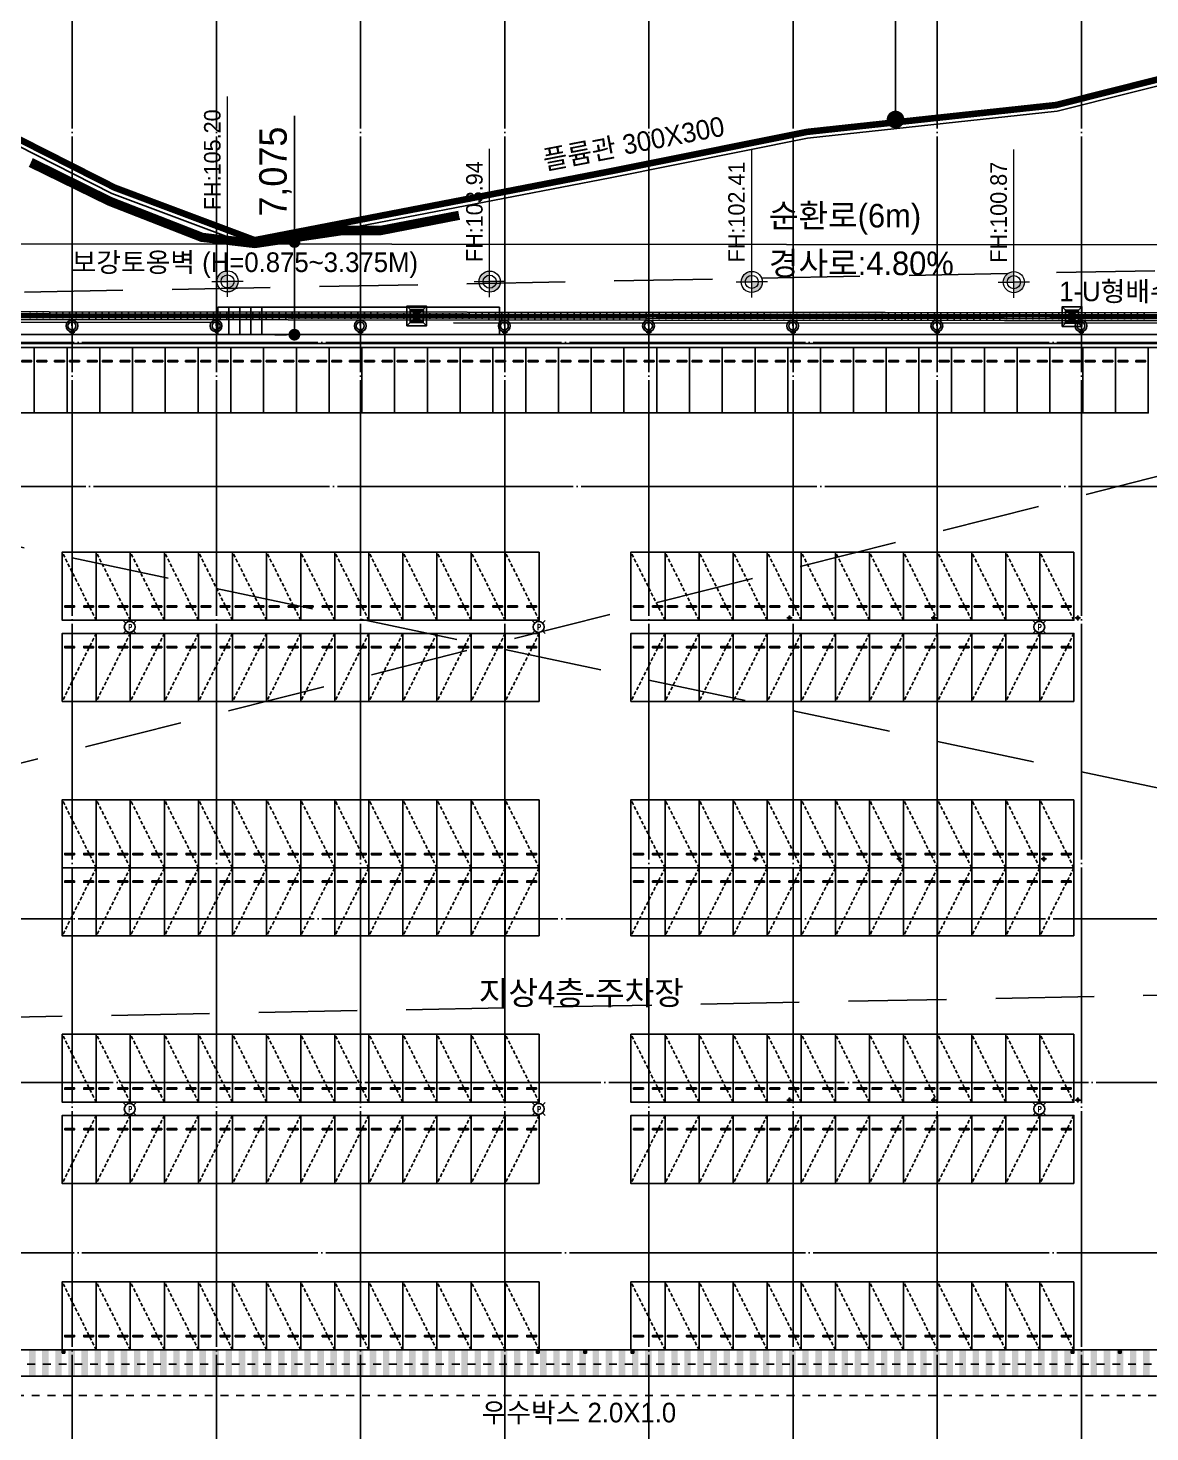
# Model space of a CAD drawing. Header units: millimetres. Extents: x 44352463 to 44913170, y -12080373 to -11704434.
# Drawn here: x 44518569 to 44604171, y -11937779 to -11830609 of the extents above; entities that cross this region are included whole.
import ezdxf
from ezdxf.enums import TextEntityAlignment as Align

# ---------------------------------------------------------------- set-up
doc = ezdxf.new("R2010")
doc.units = ezdxf.units.MM
doc.header["$LTSCALE"] = 600
doc.header["$MEASUREMENT"] = 0
for name, pattern in [('03 단지-0902$0$HIDDEN', [0.375, 0.25, -0.125]), ('CEN', [6.2, 6, -0.1, 0, -0.1]), ('HID', [0.345, 0.225, -0.12]), ('HIDDEN', [2, 1, -1]), ('PHANTOM', [2.5, 1.25, -0.25, 0.25, -0.25, 0.25, -0.25])]:
    doc.linetypes.add(name, pattern=pattern)
doc.layers.get('0').update_dxf_attribs({"linetype": 'CONTINUOUS'})
doc.layers.get('DEFPOINTS').update_dxf_attribs({"color": 117, "linetype": 'CONTINUOUS'})
for name, color, linetype in [('# 토목공사', 8, 'CONTINUOUS'), ('7 우수관', 7, 'CONTINUOUS'), ('A-TEX-SYM', 3, 'CONTINUOUS'), ('A-중심선', 10, 'CEN'), ('dim', 7, 'CONTINUOUS'), ('ELE-4', 8, 'CONTINUOUS'), ('FIN-1', 9, 'CONTINUOUS'), ('Parking(일반형)', 8, 'CONTINUOUS'), ('Parking(확장형)', 8, 'CONTINUOUS'), ('POST', 252, 'CONTINUOUS'), ('POST-Bolt', 254, 'CONTINUOUS'), ('POST-c', 254, 'CONTINUOUS'), ('SYM(일반)', 3, 'CONTINUOUS'), ('TEXT3', 3, 'CONTINUOUS'), ('TXT1', 3, 'CONTINUOUS'), ('t기존건물', 8, 'CONTINUOUS'), ('WALb', 3, 'CONTINUOUS'), ('x-평면도$0$A-CON', 2, 'CONTINUOUS'), ('대지경계선', 2, 'CONTINUOUS'), ('소방도로', 6, 'CONTINUOUS'), ('조경면적', 3, 'CONTINUOUS')]:
    doc.layers.add(name, color=color, linetype=linetype)
doc.layers.add('박스', color=6, linetype='CONTINUOUS', lineweight=15)
doc.styles.add('AUDIT_D_190715091641-0', font='')
doc.styles.get("Standard").update_dxf_attribs({"font": ''})
doc.styles.add('돋움', font='')
doc.styles.add('맑은고딕', font='malgunbd.ttf')
doc.styles.get('AUDIT_D_190715091641-0').set_extended_font_data('Dotum')
doc.styles.get('Standard').set_extended_font_data('Dotum')
doc.styles.get('돋움').set_extended_font_data('Dotum')
doc.linetypes.add('H-DICHF00', pattern='A,1.1,[32,kosdic.shx,S=0.1,R=0,X=0,Y=0],-0.333333,["F",Standard,S=0.2,R=0,X=0,Y=-0.1],-0.216667', length=1.65)
doc.linetypes.add('KU105', pattern='A,0.9,[122,KACELINE.shx,S=0.006,R=0,X=0,Y=0],-0.2,["U",Standard,S=0.2,R=0,X=0.15,Y=-0.1],-0.25,-0.2', length=1.55)
doc.dimstyles.new('scale600', dxfattribs={"dimscale": 600, "dimtxt": 2, "dimasz": 1, "dimexe": 1, "dimexo": 2.5, "dimgap": 0.8, "dimtad": 1, "dimdec": 0, "dimzin": 0, "dimdsep": 46, "dimlunit": 6, "dimtxsty": 'AUDIT_D_190715091641-0', "dimblk": 'DOT', "dimcen": 0, "dimdle": 1, "dimclrd": 256, "dimclre": 256, "dimclrt": 3, "dimadec": 0, "dimazin": 0, "dimtfac": 1, "dimtdec": 0, "dimtix": 1, "dimtmove": 2, "dimatfit": 3, "dimldrblk": 'DOT', "dimfxl": 0, "dimtolj": 1, "dimtzin": 0, "dimarcsym": 0})

# ---------------------------------------------------------------- blocks, each defined once
blk = doc.blocks.new('RRRRR')
at = {"layer": 't기존건물', "linetype": '03 단지-0902$0$HIDDEN', "ltscale": 50}
for p, q in [((11754859, -9234582, 105901), (11993154, -9289877, 99476)), ((11993041, -9234569, 99616), (11754862, -9289915, 105951))]:
    blk.add_line(p, q, dxfattribs=at)
at = {"layer": 't기존건물', "linetype": '03 단지-0902$0$HIDDEN', "ltscale": 50, "extrusion": (5.24033e-05, -1, 0), "elevation": 9235198}
blk.add_lwpolyline([(11992557, 99616), (11754375, 105901)], dxfattribs=at)
at = {"layer": 't기존건물', "linetype": '03 단지-0902$0$HIDDEN', "ltscale": 50, "extrusion": (-0.00015991, 1, 0), "elevation": -9291794}
blk.add_lwpolyline([(-11753376, 105951), (-11991669, 99476)], dxfattribs=at)
blk = doc.blocks.new('b')
at = {"layer": '7 우수관', "color": 8}
for p, q in [((11554193, -9603887), (11554193, -9603487)), ((11554393, -9603687), (11553993, -9603687))]:
    blk.add_line(p, q, dxfattribs=at)
at = {"layer": '7 우수관', "ltscale": 0.1}
blk.add_circle((11554193, -9603687), 100, dxfattribs=at)
blk = doc.blocks.new('x-평면도$0$PARK-EX1')
at = {"layer": 'Parking(확장형)'}
blk.add_lwpolyline([(-5200, 2600), (-5200, 0), (0, 0), (0, 2600), (-5200, 2600)], dxfattribs=at)
at = {"layer": 'Parking(확장형)', "linetype": 'HID', "ltscale": 2}
blk.add_lwpolyline([(0, 2600), (-5200, 0)], dxfattribs=at)
at = {"layer": 'Parking(확장형)'}
for points in [[(-1000, 2400), (-1000, 1650), (-1100, 1650), (-1100, 2400)], [(-1000, 950), (-1000, 200), (-1100, 200), (-1100, 950)]]:
    blk.add_lwpolyline(points, close=True, dxfattribs=at)
blk = doc.blocks.new('zzzzzzzzz')
at = {"layer": 'SYM(일반)'}
for p, q in [((10040020, 4202082), (10039822, 4202280)), ((10040611, 4202082), (10040809, 4202280)), ((10040020, 4201490), (10039822, 4201292)), ((10040611, 4201490), (10040809, 4201292))]:
    blk.add_line(p, q, dxfattribs=at)
blk.add_circle((10040315, 4201786), 418, dxfattribs=at)
at = {"layer": 'SYM(일반)', "style": '맑은고딕', "width": 0.8}
blk.add_text('P', height=500, dxfattribs=at).set_placement((10040170, 4201770), align=Align.MIDDLE_LEFT)
blk = doc.blocks.new('xvxvxvvxvx')
at = {"layer": 'SYM(일반)'}
for p, q in [((10071220, 2739530), (10071022, 2739728)), ((10071811, 2739530), (10072009, 2739728)), ((10109420, 2739530), (10109222, 2739728)), ((10110011, 2739530), (10110209, 2739728)), ((10071220, 2738939), (10071022, 2738741)), ((10071811, 2738939), (10072009, 2738741)), ((10109420, 2738939), (10109222, 2738741)), ((10110011, 2738939), (10110209, 2738741)), ((10040020, 2702730), (10039822, 2702928)), ((10040611, 2702730), (10040810, 2702928)), ((10071220, 2702730), (10071022, 2702928)), ((10071811, 2702730), (10072010, 2702928)), ((10109420, 2702730), (10109222, 2702928)), ((10110011, 2702730), (10110210, 2702928)), ((10040020, 2702139), (10039822, 2701941)), ((10040611, 2702139), (10040810, 2701941)), ((10071220, 2702139), (10071022, 2701941)), ((10071811, 2702139), (10072010, 2701941)), ((10109420, 2702139), (10109222, 2701941)), ((10110011, 2702139), (10110210, 2701941))]:
    blk.add_line(p, q, dxfattribs=at)
for centre in [(10071515, 2739234), (10109715, 2739234), (10040316, 2702434), (10071516, 2702434), (10109716, 2702434)]:
    blk.add_circle(centre, 418, dxfattribs=at)
at = {"layer": 'WALb'}
blk.add_blockref('zzzzzzzzz', (0, -1462552), dxfattribs=at)
at = {"layer": 'SYM(일반)', "style": '맑은고딕', "width": 0.8}
for p in [(10071370, 2739219), (10109570, 2739219), (10040170, 2702419), (10071370, 2702419), (10109570, 2702419)]:
    blk.add_text('P', height=500, dxfattribs=at).set_placement(p, align=Align.MIDDLE_LEFT)
blk = doc.blocks.new('일반형주차(개정후)')
at = {"layer": 'Parking(일반형)', "ltscale": 3}
blk.add_lwpolyline([(-2500, -5000), (0, -5000), (0, 0), (-2500, 0), (-2500, -5000)], dxfattribs=at)
for points in [[(-2300, -1000), (-1550, -1000), (-1550, -1100), (-2300, -1100)], [(-950, -1000), (-200, -1000), (-200, -1100), (-950, -1100)]]:
    blk.add_lwpolyline(points, close=True, dxfattribs=at)
blk = doc.blocks.new('_Dot')
at = {"color": 0, "linetype": 'ByBlock', "lineweight": -2}
blk.add_line((-0.5, 0), (-1, 0), dxfattribs=at)
at = {"color": 0, "linetype": 'ByBlock', "const_width": 0.5}
blk.add_lwpolyline([(-0.25, 0, 1), (0.25, 0, 1)], format="xyb", close=True, dxfattribs=at)
blk = doc.blocks.new('*D92')
at = {"layer": 'DEFPOINTS', "color": 0, "transparency": 16777216}
for p in [(44538898, -11846942), (44538891, -11854017), (44538891, -11854017)]:
    blk.add_point(p, dxfattribs=at)
at = {"layer": 'dim', "lineweight": -2, "transparency": 16777216}
for p, q in [((44537398, -11846941), (44538298, -11846942)), ((44538897, -11847842), (44538892, -11853117)), ((44537391, -11854015), (44538291, -11854016))]:
    blk.add_line(p, q, dxfattribs=at)
at = {"layer": 'dim', "lineweight": -2, "transparency": 16777216, "xscale": 900, "yscale": 900, "zscale": 900}
for p, rotation in [((44538898, -11846942), 89.94670161589366), ((44538891, -11854017), 269.9467016158936)]:
    blk.add_blockref('_Dot', p, dxfattribs=dict(at, rotation=rotation))
at = {"layer": 'dim', "color": 3, "transparency": 16777216, "insert": (44537450, -11841570), "char_height": 2100, "attachment_point": 5, "rotation": 89.9467, "style": 'AUDIT_D_190715091641-0'}
blk.add_mtext('\\A1;7,075', dxfattribs=at)
blk = doc.blocks.new('A$C0B2276BF')
at = {"layer": '# 토목공사', "linetype": 'ByBlock', "ltscale": 0.01}
for radius in [300, 200]:
    blk.add_circle((300, 300), radius, dxfattribs=at)
blk = doc.blocks.new('A$C037F09EC')
at = {"layer": '# 토목공사'}
h = blk.add_hatch(color=256, dxfattribs=at)
h.dxf.hatch_style = 1
h.paths.add_polyline_path([(750, 750), (250, 250), (1250, 250), (250, 1250), (1250, 1250)])
blk.add_lwpolyline([(0, 0), (1500, 0), (1500, 1500), (0, 1500)], close=True, dxfattribs=at)
for points in [[(1500, 1500), (0, 0)], [(1500, 0), (0, 1500)], [(250, 250), (1250, 250), (1250, 1250), (250, 1250), (250, 250)], [(750, 750), (250, 250), (1250, 250), (250, 1250), (1250, 1250), (750, 750)]]:
    blk.add_lwpolyline(points, dxfattribs=at)
blk = doc.blocks.new('ee')
at = {"layer": '# 토목공사'}
blk.add_lwpolyline([(225, -14), (-225, 14)], dxfattribs=at)
blk = doc.blocks.new('A$C718137B9')
at = {"layer": '# 토목공사', "rotation": 273.5446411516302}
for p in [(74464, 150616), (74964, 150616), (75464, 150615), (75964, 150615), (76464, 150615), (76964, 150614), (77464, 150614), (77964, 150613), (78464, 150613), (78964, 150612), (79464, 150612), (79964, 150612), (80464, 150611), (80964, 150611), (81464, 150610), (81964, 150610), (82464, 150609), (82964, 150609), (83464, 150609), (83964, 150608), (84464, 150608), (84964, 150607), (85464, 150607), (85964, 150606), (86464, 150606), (86964, 150606), (87464, 150605), (87964, 150605), (88464, 150604), (88964, 150604), (89464, 150603), (89964, 150603), (90464, 150603), (90964, 150602), (91464, 150602), (91964, 150601), (92464, 150601), (92964, 150600), (93464, 150600), (93964, 150600), (94464, 150599), (94964, 150599), (95464, 150598), (95964, 150598), (96464, 150598), (96964, 150597), (97464, 150597), (97964, 150596), (98464, 150596), (98964, 150595), (99464, 150595), (99964, 150595), (100464, 150594), (100964, 150594), (101464, 150593), (101964, 150593), (102464, 150592), (102964, 150592), (103464, 150592), (103964, 150591), (104464, 150591), (104964, 150590), (105464, 150590), (105964, 150589), (106464, 150589), (106964, 150589), (107464, 150588), (107964, 150588), (108464, 150587), (108964, 150587), (109464, 150586), (109964, 150586), (110464, 150586), (110964, 150585), (111464, 150585), (111964, 150584), (112464, 150584), (112964, 150583), (113464, 150583), (113964, 150583), (114464, 150582), (114964, 150582), (115464, 150581), (115964, 150581), (116464, 150581), (116964, 150580), (117464, 150580), (117964, 150579), (118464, 150579), (118964, 150578), (119464, 150578), (119964, 150578), (120464, 150577), (120964, 150577), (121464, 150576), (121964, 150576), (122464, 150575), (122964, 150575), (123464, 150575), (123964, 150574), (124464, 150574), (124964, 150573), (125464, 150573), (125964, 150572), (126464, 150572), (126964, 150572), (127464, 150571), (127964, 150571), (128464, 150570), (128964, 150570), (129464, 150569), (129964, 150569), (130464, 150569), (130964, 150568), (131464, 150568), (131964, 150567), (132464, 150567), (132964, 150566), (133464, 150566), (133964, 150566), (134464, 150565), (134964, 150565), (135464, 150564), (135964, 150564), (136464, 150563), (136964, 150563), (137464, 150563), (137964, 150562), (138464, 150562), (138964, 150561), (139464, 150561), (139964, 150561), (140464, 150560), (140964, 150560), (141464, 150559), (141964, 150559), (142464, 150558), (142964, 150558), (143464, 150558), (143964, 150557), (144464, 150557), (144964, 150556), (145464, 150556), (145964, 150555), (146464, 150555), (146964, 150555), (147464, 150554), (147964, 150554), (148464, 150553), (148964, 150553), (149464, 150552), (149964, 150552), (150464, 150552), (150964, 150551), (151464, 150551), (151964, 150550), (152464, 150550), (152964, 150549), (153464, 150549), (153964, 150549), (154464, 150548), (154964, 150548), (155464, 150547), (155964, 150547), (156464, 150546), (156964, 150546), (157464, 150546), (157964, 150545), (158464, 150545), (158964, 150544), (159464, 150544)]:
    blk.add_blockref('ee', p, dxfattribs=at)
blk = doc.blocks.new('A$C159fdbf0')
at = {"layer": '# 토목공사', "linetype": 'H-DICHF00', "ltscale": 5, "flags": 128}
blk.add_lwpolyline([(-145062, -35525), (-128133, -36729), (-99600, -47871), (-92404, -51519), (-82290, -55317), (-80196, -55317), (-54378, -50318), (-39312, -47295), (-20279, -45240), (-8609, -42300), (-6842, -35051), (-4175, -30014), (-2609, -23683), (-1943, -18500), (899, -7164), (697, -3383), (6298, -5210), (8147, -5813), (13314, -8691), (16129, -11288), (17346, -12181), (21329, -13934), (26143, -18355), (31887, -21692), (35961, -35750), (43906, -48353), (47076, -51311), (50207, -49289), (56214, -38359), (58788, -38269), (73467, -54767)], dxfattribs=at)
at = {"layer": '# 토목공사', "linetype": 'HID', "ltscale": 5, "const_width": 600}
blk.add_lwpolyline([(-98583, -49155), (-92556, -52121), (-85521, -54858), (-81505, -55341), (-74794, -54348), (-71888, -54351), (-65907, -53193)], dxfattribs=at)
at = {"layer": '# 토목공사'}
for points in [[(-98451, -48886), (-92435, -51846), (-85448, -54565), (-81509, -55038), (-74816, -54048), (-71917, -54051), (-65964, -52898)], [(-98716, -49425), (-92677, -52395), (-85595, -55151), (-81501, -55643), (-74772, -54648), (-71860, -54651), (-65850, -53487)]]:
    blk.add_lwpolyline(points, dxfattribs=at)
for points in [[(-166322, -211433), (-163944, -173557, 0.0154533), (-163841, -170283), (-163843, -126477, 0.0492004), (-164852, -116270), (-172926, -75787, -0.4589961), (-160968, -60497), (30366, -60659)], [(-166173, -211442), (-163794, -173567, 0.0154533), (-163691, -170283), (-163693, -126477, 0.0492004), (-164705, -116241), (-172779, -75757, -0.4589115), (-160964, -60647), (30366, -60809)], [(-165873, -211461), (-163495, -173586, 0.0154533), (-163391, -170283), (-163393, -126477, 0.0492004), (-164411, -116182), (-172485, -75699, -0.4587377), (-160957, -60947), (30366, -61109)], [(-165723, -211471), (-163345, -173595, 0.0154533), (-163241, -170283), (-163243, -126477, 0.0492004), (-164264, -116153), (-172338, -75669, -0.4586484), (-160954, -61097), (30366, -61259)]]:
    blk.add_lwpolyline(points, format="xyb", dxfattribs=at)
at = {"layer": '# 토목공사', "linetype": 'KU105', "ltscale": 4, "const_width": 200, "flags": 128}
blk.add_lwpolyline([(-166023, -211452), (-163644, -173576, 0.0154533), (-163541, -170283), (-163543, -126477, 0.0492004), (-164558, -116211), (-172632, -75728, -0.4588254), (-160961, -60797), (30366, -60959)], format="xyb", dxfattribs=at)
at = {"layer": '# 토목공사', "linetype": 'HID', "ltscale": 0.3}
for points in [[(-95449, -60852), (-95449, -61631)], [(-84449, -60862), (-84449, -61631)], [(-73449, -60871), (-73449, -61631)], [(-62449, -60880), (-62449, -61631)], [(-51449, -60890), (-51449, -61631)], [(-40449, -60899), (-40449, -61631)], [(-29449, -60908), (-29449, -61631)], [(-18449, -60918), (-18449, -61631)]]:
    blk.add_lwpolyline(points, dxfattribs=at)
at = {"layer": '# 토목공사', "linetype": 'HIDDEN'}
blk.add_lwpolyline([(106202, -107825), (107092, -110054), (83130, -119614), (55687, -143292), (-162459, -143292), (-162459, -143292), (-172759, -143292), (-172759, -140892), (-162459, -140892), (54795, -140892), (81867, -117534), (106202, -107825)], dxfattribs=at)
at = {"layer": '# 토목공사'}
blk.add_blockref('A$C718137B9', (-173098, -211466), dxfattribs=at)
at = {"layer": '# 토목공사', "rotation": 359.9512567896719}
for p in [(-69885, -61624), (-19885, -61667)]:
    blk.add_blockref('A$C037F09EC', p, dxfattribs=at)
at = {"layer": '# 토목공사', "xscale": 1.5, "yscale": 1.5, "zscale": 1.5}
for p in [(-95899, -62081), (-84899, -62081), (-73899, -62081), (-62899, -62081), (-51899, -62081), (-40899, -62081), (-29899, -62081), (-18899, -62081)]:
    blk.add_blockref('A$C0B2276BF', p, dxfattribs=at)
at = {"layer": '# 토목공사', "style": '돋움'}
for s, rotation, p in [('플륨관 300X300', 10.85353, (-52451, -48413)), ('1-U형배수로', 360, (-14766, -59745)), ('우수박스 2.0X1.0', 359.9944, (-56762, -145337))]:
    blk.add_text(s, height=1500, rotation=rotation, dxfattribs=at).set_placement(p, align=Align.CENTER)
blk.add_text('보강토옹벽 (H=0.875~3.375M)', height=1500, dxfattribs=at).set_placement((-95467, -57520))

msp = doc.modelspace()

# ---------------------------------------------------------------- hatches: boundary and pattern name
at = {"layer": '박스', "ltscale": 0.1}
h = msp.add_hatch(dxfattribs=at)
h.set_pattern_fill('ANSI31', color=256, scale=1.006801, angle=810)
h.set_pattern_definition([(135, (44594169.19832, -12011750.89411), (-0.08898951466, -0.08898951466), [])])
h.paths.add_polyline_path([(44532984.614, -11849946.503), (44533790.055, -11849946.503), (44533790.055, -11849141.062, 0.4142135624)])
h.paths.add_polyline_path([(44533790.055, -11849946.503), (44533790.055, -11850751.944, 0.4142135624), (44534595.496, -11849946.503)])
h = msp.add_hatch(dxfattribs=at)
h.set_pattern_fill('ANSI31', color=256, scale=1.006801, angle=810)
h.set_pattern_definition([(135, (44614169.18759, -12011771.61754), (-0.08898951466, -0.08898951466), [])])
h.paths.add_polyline_path([(44552984.603, -11849967.226), (44553790.044, -11849967.226), (44553790.044, -11849161.785, 0.4142135624)])
h.paths.add_polyline_path([(44553790.044, -11849967.226), (44553790.044, -11850772.667, 0.4142135624), (44554595.486, -11849967.226)])
h = msp.add_hatch(dxfattribs=at)
h.set_pattern_fill('ANSI31', color=256, scale=1.006801, angle=810)
h.set_pattern_definition([(135, (44634169.17685, -12011792.34097), (-0.08898951466, -0.08898951466), [])])
h.paths.add_polyline_path([(44572984.593, -11849987.95), (44573790.034, -11849987.95), (44573790.034, -11849182.509, 0.4142135624)])
h.paths.add_polyline_path([(44573790.034, -11849987.95), (44573790.034, -11850793.391, 0.4142135624), (44574595.475, -11849987.95)])
h = msp.add_hatch(dxfattribs=at)
h.set_pattern_fill('ANSI31', color=256, scale=1.006801, angle=810)
h.set_pattern_definition([(135, (44654169.16612, -12011813.0644), (-0.08898951466, -0.08898951466), [])])
h.paths.add_polyline_path([(44592984.582, -11850008.673), (44593790.023, -11850008.673), (44593790.023, -11849203.232, 0.4142135624)])
h.paths.add_polyline_path([(44593790.023, -11850008.673), (44593790.023, -11850814.114, 0.4142135624), (44594595.464, -11850008.673)])

# ---------------------------------------------------------------- linework, layer by layer
at = {"layer": 'A-TEX-SYM'}
for p, q in [((44533040.232, -11851916.81), (44533040.232, -11854016.81)), ((44533040.232, -11851916.81), (44554540.232, -11851916.81)), ((44533880.232, -11851916.81), (44533880.232, -11854016.81)), ((44534720.232, -11851916.81), (44534720.232, -11854016.81)), ((44535560.232, -11851916.81), (44535560.232, -11854016.81)), ((44536400.232, -11851916.81), (44536400.232, -11854016.81)), ((44554540.232, -11853991.81), (44554540.232, -11851916.81))]:
    msp.add_line(p, q, dxfattribs=at)
at = {"layer": 'A-중심선', "ltscale": 5}
for p, q in [((44521940.232, -12042884.796), (44521940.232, -11824697.371)), ((44532940.232, -12042884.796), (44532940.232, -11824697.371)), ((44543940.232, -12042884.796), (44543940.232, -11824697.371)), ((44554940.232, -12042884.796), (44554940.232, -11824697.371)), ((44565940.232, -12042884.796), (44565940.232, -11824697.371)), ((44576940.232, -12042884.796), (44576940.232, -11824697.371)), ((44576940.232, -12042884.796), (44576940.232, -11824697.371)), ((44587940.232, -12042884.796), (44587940.232, -11824697.371)), ((44598940.232, -12042884.796), (44598940.232, -11824697.371)), ((44745280.078, -11854616.81), (44413938.371, -11854616.81)), ((44615966.707, -11865616.81), (44413938.371, -11865616.81)), ((44614794.472, -11898616.81), (44413938.371, -11898616.81)), ((44636673.501, -11911116.81), (44413938.371, -11911116.81)), ((44745280.078, -11924116.81), (44413938.371, -11924116.81))]:
    msp.add_line(p, q, dxfattribs=at)
at = {"layer": 'dim'}
msp.add_line((44538894.796, -11849889.986), (44538894.796, -11837320), dxfattribs=at)
at = {"layer": 'FIN-1', "ltscale": 0.1}
for p, q in [((44609570.252, -11854986.81), (44456310.232, -11854986.81)), ((44603190.232, -11854986.81), (44462690.231, -11854986.81))]:
    msp.add_line(p, q, dxfattribs=at)
at = {"layer": 'FIN-1'}
for p, q in [((44502540.209, -11931516.877), (44609571.771, -11931516.877)), ((44502540.209, -11933516.877), (44611571.771, -11933516.877)), ((44502540.209, -11933516.877), (44611571.771, -11933516.877))]:
    msp.add_line(p, q, dxfattribs=at)
for points in [[(44518640.242, -11933516.877), (44519140.242, -11933516.877), (44518640.242, -11931516.877), (44519140.242, -11931516.877)], [(44519640.242, -11933516.877), (44520140.242, -11933516.877), (44519640.242, -11931516.877), (44520140.242, -11931516.877)], [(44520640.242, -11933516.877), (44521140.242, -11933516.877), (44520640.242, -11931516.877), (44521140.242, -11931516.877)], [(44521640.242, -11933516.877), (44522140.242, -11933516.877), (44521640.242, -11931516.877), (44522140.242, -11931516.877)], [(44522640.242, -11933516.877), (44523140.242, -11933516.877), (44522640.242, -11931516.877), (44523140.242, -11931516.877)], [(44523640.242, -11933516.877), (44524140.242, -11933516.877), (44523640.242, -11931516.877), (44524140.242, -11931516.877)], [(44524640.242, -11933516.877), (44525140.242, -11933516.877), (44524640.242, -11931516.877), (44525140.242, -11931516.877)], [(44525640.242, -11933516.877), (44526140.242, -11933516.877), (44525640.242, -11931516.877), (44526140.242, -11931516.877)], [(44526640.242, -11933516.877), (44527140.242, -11933516.877), (44526640.242, -11931516.877), (44527140.242, -11931516.877)], [(44527640.242, -11933516.877), (44528140.242, -11933516.877), (44527640.242, -11931516.877), (44528140.242, -11931516.877)], [(44528640.242, -11933516.877), (44529140.242, -11933516.877), (44528640.242, -11931516.877), (44529140.242, -11931516.877)], [(44529640.242, -11933516.877), (44530140.242, -11933516.877), (44529640.242, -11931516.877), (44530140.242, -11931516.877)], [(44530640.242, -11933516.877), (44531140.242, -11933516.877), (44530640.242, -11931516.877), (44531140.242, -11931516.877)], [(44531640.242, -11933516.877), (44532140.242, -11933516.877), (44531640.242, -11931516.877), (44532140.242, -11931516.877)], [(44532640.242, -11933516.877), (44533140.242, -11933516.877), (44532640.242, -11931516.877), (44533140.242, -11931516.877)], [(44533640.242, -11933516.877), (44534140.242, -11933516.877), (44533640.242, -11931516.877), (44534140.242, -11931516.877)], [(44534640.242, -11933516.877), (44535140.242, -11933516.877), (44534640.242, -11931516.877), (44535140.242, -11931516.877)], [(44535640.242, -11933516.877), (44536140.242, -11933516.877), (44535640.242, -11931516.877), (44536140.242, -11931516.877)], [(44536640.242, -11933516.877), (44537140.242, -11933516.877), (44536640.242, -11931516.877), (44537140.242, -11931516.877)], [(44537640.242, -11933516.877), (44538140.242, -11933516.877), (44537640.242, -11931516.877), (44538140.242, -11931516.877)], [(44538640.242, -11933516.877), (44539140.242, -11933516.877), (44538640.242, -11931516.877), (44539140.242, -11931516.877)], [(44539640.242, -11933516.877), (44540140.242, -11933516.877), (44539640.242, -11931516.877), (44540140.242, -11931516.877)], [(44540640.242, -11933516.877), (44541140.242, -11933516.877), (44540640.242, -11931516.877), (44541140.242, -11931516.877)], [(44541640.242, -11933516.877), (44542140.242, -11933516.877), (44541640.242, -11931516.877), (44542140.242, -11931516.877)], [(44542640.242, -11933516.877), (44543140.242, -11933516.877), (44542640.242, -11931516.877), (44543140.242, -11931516.877)], [(44543640.242, -11933516.877), (44544140.242, -11933516.877), (44543640.242, -11931516.877), (44544140.242, -11931516.877)], [(44544640.242, -11933516.877), (44545140.242, -11933516.877), (44544640.242, -11931516.877), (44545140.242, -11931516.877)], [(44545640.242, -11933516.877), (44546140.242, -11933516.877), (44545640.242, -11931516.877), (44546140.242, -11931516.877)], [(44546640.242, -11933516.877), (44547140.242, -11933516.877), (44546640.242, -11931516.877), (44547140.242, -11931516.877)], [(44547640.242, -11933516.877), (44548140.242, -11933516.877), (44547640.242, -11931516.877), (44548140.242, -11931516.877)], [(44548640.242, -11933516.877), (44549140.242, -11933516.877), (44548640.242, -11931516.877), (44549140.242, -11931516.877)], [(44549640.242, -11933516.877), (44550140.242, -11933516.877), (44549640.242, -11931516.877), (44550140.242, -11931516.877)], [(44550640.242, -11933516.877), (44551140.242, -11933516.877), (44550640.242, -11931516.877), (44551140.242, -11931516.877)], [(44551640.242, -11933516.877), (44552140.242, -11933516.877), (44551640.242, -11931516.877), (44552140.242, -11931516.877)], [(44552640.242, -11933516.877), (44553140.242, -11933516.877), (44552640.242, -11931516.877), (44553140.242, -11931516.877)], [(44553640.242, -11933516.877), (44554140.242, -11933516.877), (44553640.242, -11931516.877), (44554140.242, -11931516.877)], [(44554640.242, -11933516.877), (44555140.242, -11933516.877), (44554640.242, -11931516.877), (44555140.242, -11931516.877)], [(44555640.242, -11933516.877), (44556140.242, -11933516.877), (44555640.242, -11931516.877), (44556140.242, -11931516.877)], [(44556640.242, -11933516.877), (44557140.242, -11933516.877), (44556640.242, -11931516.877), (44557140.242, -11931516.877)], [(44557640.242, -11933516.877), (44558140.242, -11933516.877), (44557640.242, -11931516.877), (44558140.242, -11931516.877)], [(44558640.242, -11933516.877), (44559140.242, -11933516.877), (44558640.242, -11931516.877), (44559140.242, -11931516.877)], [(44559640.242, -11933516.877), (44560140.242, -11933516.877), (44559640.242, -11931516.877), (44560140.242, -11931516.877)], [(44560640.242, -11933516.877), (44561140.242, -11933516.877), (44560640.242, -11931516.877), (44561140.242, -11931516.877)], [(44561640.242, -11933516.877), (44562140.242, -11933516.877), (44561640.242, -11931516.877), (44562140.242, -11931516.877)], [(44562640.242, -11933516.877), (44563140.242, -11933516.877), (44562640.242, -11931516.877), (44563140.242, -11931516.877)], [(44563640.242, -11933516.877), (44564140.242, -11933516.877), (44563640.242, -11931516.877), (44564140.242, -11931516.877)], [(44564640.242, -11933516.877), (44565140.242, -11933516.877), (44564640.242, -11931516.877), (44565140.242, -11931516.877)], [(44565640.242, -11933516.877), (44566140.242, -11933516.877), (44565640.242, -11931516.877), (44566140.242, -11931516.877)], [(44566640.242, -11933516.877), (44567140.242, -11933516.877), (44566640.242, -11931516.877), (44567140.242, -11931516.877)], [(44567640.242, -11933516.877), (44568140.242, -11933516.877), (44567640.242, -11931516.877), (44568140.242, -11931516.877)], [(44568640.242, -11933516.877), (44569140.242, -11933516.877), (44568640.242, -11931516.877), (44569140.242, -11931516.877)], [(44569640.242, -11933516.877), (44570140.242, -11933516.877), (44569640.242, -11931516.877), (44570140.242, -11931516.877)], [(44570640.242, -11933516.877), (44571140.242, -11933516.877), (44570640.242, -11931516.877), (44571140.242, -11931516.877)], [(44571640.242, -11933516.877), (44572140.242, -11933516.877), (44571640.242, -11931516.877), (44572140.242, -11931516.877)], [(44572640.242, -11933516.877), (44573140.242, -11933516.877), (44572640.242, -11931516.877), (44573140.242, -11931516.877)], [(44573640.242, -11933516.877), (44574140.242, -11933516.877), (44573640.242, -11931516.877), (44574140.242, -11931516.877)], [(44574640.242, -11933516.877), (44575140.242, -11933516.877), (44574640.242, -11931516.877), (44575140.242, -11931516.877)], [(44575640.242, -11933516.877), (44576140.242, -11933516.877), (44575640.242, -11931516.877), (44576140.242, -11931516.877)], [(44576640.242, -11933516.877), (44577140.242, -11933516.877), (44576640.242, -11931516.877), (44577140.242, -11931516.877)], [(44577640.242, -11933516.877), (44578140.242, -11933516.877), (44577640.242, -11931516.877), (44578140.242, -11931516.877)], [(44578640.242, -11933516.877), (44579140.242, -11933516.877), (44578640.242, -11931516.877), (44579140.242, -11931516.877)], [(44579640.242, -11933516.877), (44580140.242, -11933516.877), (44579640.242, -11931516.877), (44580140.242, -11931516.877)], [(44580640.242, -11933516.877), (44581140.242, -11933516.877), (44580640.242, -11931516.877), (44581140.242, -11931516.877)], [(44581640.242, -11933516.877), (44582140.242, -11933516.877), (44581640.242, -11931516.877), (44582140.242, -11931516.877)], [(44582640.242, -11933516.877), (44583140.242, -11933516.877), (44582640.242, -11931516.877), (44583140.242, -11931516.877)], [(44583640.242, -11933516.877), (44584140.242, -11933516.877), (44583640.242, -11931516.877), (44584140.242, -11931516.877)], [(44584640.242, -11933516.877), (44585140.242, -11933516.877), (44584640.242, -11931516.877), (44585140.242, -11931516.877)], [(44585640.242, -11933516.877), (44586140.242, -11933516.877), (44585640.242, -11931516.877), (44586140.242, -11931516.877)], [(44586640.242, -11933516.877), (44587140.242, -11933516.877), (44586640.242, -11931516.877), (44587140.242, -11931516.877)], [(44587640.242, -11933516.877), (44588140.242, -11933516.877), (44587640.242, -11931516.877), (44588140.242, -11931516.877)], [(44588640.242, -11933516.877), (44589140.242, -11933516.877), (44588640.242, -11931516.877), (44589140.242, -11931516.877)], [(44589640.242, -11933516.877), (44590140.242, -11933516.877), (44589640.242, -11931516.877), (44590140.242, -11931516.877)], [(44590640.242, -11933516.877), (44591140.242, -11933516.877), (44590640.242, -11931516.877), (44591140.242, -11931516.877)], [(44591640.242, -11933516.877), (44592140.242, -11933516.877), (44591640.242, -11931516.877), (44592140.242, -11931516.877)], [(44592640.242, -11933516.877), (44593140.242, -11933516.877), (44592640.242, -11931516.877), (44593140.242, -11931516.877)], [(44593640.242, -11933516.877), (44594140.242, -11933516.877), (44593640.242, -11931516.877), (44594140.242, -11931516.877)], [(44594640.242, -11933516.877), (44595140.242, -11933516.877), (44594640.242, -11931516.877), (44595140.242, -11931516.877)], [(44595640.242, -11933516.877), (44596140.242, -11933516.877), (44595640.242, -11931516.877), (44596140.242, -11931516.877)], [(44596640.242, -11933516.877), (44597140.242, -11933516.877), (44596640.242, -11931516.877), (44597140.242, -11931516.877)], [(44597640.242, -11933516.877), (44598140.242, -11933516.877), (44597640.242, -11931516.877), (44598140.242, -11931516.877)], [(44598640.242, -11933516.877), (44599140.242, -11933516.877), (44598640.242, -11931516.877), (44599140.242, -11931516.877)], [(44599640.242, -11933516.877), (44600140.242, -11933516.877), (44599640.242, -11931516.877), (44600140.242, -11931516.877)], [(44600640.242, -11933516.877), (44601140.242, -11933516.877), (44600640.242, -11931516.877), (44601140.242, -11931516.877)], [(44601640.242, -11933516.877), (44602140.242, -11933516.877), (44601640.242, -11931516.877), (44602140.242, -11931516.877)], [(44602640.242, -11933516.877), (44603140.242, -11933516.877), (44602640.242, -11931516.877), (44603140.242, -11931516.877)], [(44603640.242, -11933516.877), (44604140.242, -11933516.877), (44603640.242, -11931516.877), (44604140.242, -11931516.877)]]:
    msp.add_solid(points, dxfattribs=at)
at = {"layer": 'POST', "color": 253}
for p, q in [((44521186.005, -11931593.015), (44521215.005, -11931593.015)), ((44521186.005, -11931733.015), (44521215.005, -11931733.015)), ((44521200.505, -11931607.515), (44521200.505, -11931578.515)), ((44521200.505, -11931718.515), (44521200.505, -11931747.515)), ((44521270.505, -11931563.015), (44521270.505, -11931763.015)), ((44521355.005, -11931733.015), (44521326.005, -11931733.015)), ((44521340.505, -11931607.515), (44521340.505, -11931578.515)), ((44521340.505, -11931718.515), (44521340.505, -11931747.515)), ((44557389.477, -11931593.021), (44557418.477, -11931593.021)), ((44557389.477, -11931733.021), (44557418.477, -11931733.021)), ((44557403.977, -11931607.521), (44557403.977, -11931578.521)), ((44557403.977, -11931718.521), (44557403.977, -11931747.521)), ((44557473.977, -11931563.021), (44557473.977, -11931763.021)), ((44557558.477, -11931733.021), (44557529.477, -11931733.021)), ((44557543.977, -11931607.521), (44557543.977, -11931578.521)), ((44557543.977, -11931718.521), (44557543.977, -11931747.521)), ((44560992.271, -11931593.019), (44561021.271, -11931593.019)), ((44560992.271, -11931733.019), (44561021.271, -11931733.019)), ((44561006.771, -11931607.519), (44561006.771, -11931578.519)), ((44561006.771, -11931718.519), (44561006.771, -11931747.519)), ((44561076.771, -11931563.019), (44561076.771, -11931763.019)), ((44561161.271, -11931733.019), (44561132.271, -11931733.019)), ((44561146.771, -11931607.519), (44561146.771, -11931578.519)), ((44561146.771, -11931718.519), (44561146.771, -11931747.519)), ((44564595.084, -11931593.015), (44564624.084, -11931593.015)), ((44564595.084, -11931733.015), (44564624.084, -11931733.015)), ((44564609.584, -11931607.515), (44564609.584, -11931578.515)), ((44564609.584, -11931718.515), (44564609.584, -11931747.515)), ((44564679.584, -11931563.015), (44564679.584, -11931763.015)), ((44564764.084, -11931733.015), (44564735.084, -11931733.015)), ((44564749.584, -11931607.515), (44564749.584, -11931578.515)), ((44564749.584, -11931718.515), (44564749.584, -11931747.515)), ((44598189.487, -11931593.002), (44598218.487, -11931593.002)), ((44598189.487, -11931733.002), (44598218.487, -11931733.002)), ((44598203.987, -11931607.502), (44598203.987, -11931578.502)), ((44598203.987, -11931718.502), (44598203.987, -11931747.502)), ((44598273.987, -11931563.002), (44598273.987, -11931763.002)), ((44598358.487, -11931733.002), (44598329.487, -11931733.002)), ((44598343.987, -11931607.502), (44598343.987, -11931578.502)), ((44598343.987, -11931718.502), (44598343.987, -11931747.502)), ((44601792.282, -11931593.001), (44601821.282, -11931593.001)), ((44601792.282, -11931733.001), (44601821.282, -11931733.001)), ((44601806.782, -11931607.501), (44601806.782, -11931578.501)), ((44601806.782, -11931718.501), (44601806.782, -11931747.501)), ((44601876.782, -11931563.001), (44601876.782, -11931763.001)), ((44601961.282, -11931733.001), (44601932.282, -11931733.001)), ((44601946.782, -11931607.501), (44601946.782, -11931578.501)), ((44601946.782, -11931718.501), (44601946.782, -11931747.501))]:
    msp.add_line(p, q, dxfattribs=at)
at = {"layer": 'POST'}
for p, q in [((44521355.005, -11931593.015), (44521326.005, -11931593.015)), ((44557558.477, -11931593.021), (44557529.477, -11931593.021)), ((44561161.271, -11931593.019), (44561132.271, -11931593.019)), ((44564764.084, -11931593.015), (44564735.084, -11931593.015)), ((44598358.487, -11931593.002), (44598329.487, -11931593.002)), ((44601961.282, -11931593.001), (44601932.282, -11931593.001))]:
    msp.add_line(p, q, dxfattribs=at)
for points in [[(44521370.505, -11931763.015), (44521370.505, -11931563.015), (44521170.505, -11931563.015)], [(44521170.505, -11931563.015), (44521170.505, -11931763.015), (44521370.505, -11931763.015)], [(44557573.977, -11931563.021), (44557373.977, -11931563.021), (44557373.977, -11931763.021), (44557573.977, -11931763.021)], [(44557573.977, -11931763.021), (44557573.977, -11931563.021)], [(44560976.771, -11931763.019), (44561176.771, -11931763.019), (44561176.771, -11931563.019)], [(44561176.771, -11931563.019), (44560976.771, -11931563.019), (44560976.771, -11931763.019)], [(44564779.584, -11931563.015), (44564579.584, -11931563.015), (44564579.584, -11931763.015), (44564779.584, -11931763.015)], [(44564779.584, -11931763.015), (44564779.584, -11931563.015)], [(44598173.987, -11931763.002), (44598373.987, -11931763.002), (44598373.987, -11931563.002)], [(44598373.987, -11931563.002), (44598173.987, -11931563.002), (44598173.987, -11931763.002)], [(44601776.782, -11931763.001), (44601976.782, -11931763.001), (44601976.782, -11931563.001), (44601776.782, -11931563.001)], [(44601776.782, -11931563.001), (44601776.782, -11931763.001)]]:
    msp.add_lwpolyline(points, dxfattribs=at)
at = {"layer": 'POST', "color": 253}
for centre in [(44521200.505, -11931593.015), (44521200.505, -11931733.015), (44521340.505, -11931593.015), (44521340.505, -11931733.015), (44557403.977, -11931593.021), (44557403.977, -11931733.021), (44557543.977, -11931593.021), (44557543.977, -11931733.021), (44561006.771, -11931593.019), (44561006.771, -11931733.019), (44561146.771, -11931593.019), (44561146.771, -11931733.019), (44564609.584, -11931593.015), (44564609.584, -11931733.015), (44564749.584, -11931593.015), (44564749.584, -11931733.015), (44598203.987, -11931593.002), (44598203.987, -11931733.002), (44598343.987, -11931593.002), (44598343.987, -11931733.002), (44601806.782, -11931593.001), (44601806.782, -11931733.001), (44601946.782, -11931593.001), (44601946.782, -11931733.001)]:
    msp.add_circle(centre, 4.5, dxfattribs=at)
at = {"layer": 'POST'}
for centre in [(44521270.505, -11931663.015), (44557473.977, -11931663.021), (44561076.771, -11931663.019), (44564679.584, -11931663.015), (44598273.987, -11931663.002), (44601876.782, -11931663.001)]:
    msp.add_circle(centre, 50, dxfattribs=at)
at = {"layer": 'POST-Bolt', "color": 252}
for p, q in [((44521186.005, -11931593.015), (44521215.005, -11931593.015)), ((44521186.005, -11931733.015), (44521215.005, -11931733.015)), ((44521200.505, -11931607.515), (44521200.505, -11931578.515)), ((44521200.505, -11931718.515), (44521200.505, -11931747.515)), ((44521355.005, -11931593.015), (44521326.005, -11931593.015)), ((44521355.005, -11931733.015), (44521326.005, -11931733.015)), ((44521340.505, -11931607.515), (44521340.505, -11931578.515)), ((44521340.505, -11931718.515), (44521340.505, -11931747.515)), ((44557389.477, -11931593.021), (44557418.477, -11931593.021)), ((44557389.477, -11931733.021), (44557418.477, -11931733.021)), ((44557403.977, -11931607.521), (44557403.977, -11931578.521)), ((44557403.977, -11931718.521), (44557403.977, -11931747.521)), ((44557558.477, -11931593.021), (44557529.477, -11931593.021)), ((44557558.477, -11931733.021), (44557529.477, -11931733.021)), ((44557543.977, -11931607.521), (44557543.977, -11931578.521)), ((44557543.977, -11931718.521), (44557543.977, -11931747.521)), ((44560992.271, -11931593.019), (44561021.271, -11931593.019)), ((44560992.271, -11931733.019), (44561021.271, -11931733.019)), ((44561006.771, -11931607.519), (44561006.771, -11931578.519)), ((44561006.771, -11931718.519), (44561006.771, -11931747.519)), ((44561161.271, -11931593.019), (44561132.271, -11931593.019)), ((44561161.271, -11931733.019), (44561132.271, -11931733.019)), ((44561146.771, -11931607.519), (44561146.771, -11931578.519)), ((44561146.771, -11931718.519), (44561146.771, -11931747.519)), ((44564595.084, -11931593.015), (44564624.084, -11931593.015)), ((44564595.084, -11931733.015), (44564624.084, -11931733.015)), ((44564609.584, -11931607.515), (44564609.584, -11931578.515)), ((44564609.584, -11931718.515), (44564609.584, -11931747.515)), ((44564764.084, -11931593.015), (44564735.084, -11931593.015)), ((44564764.084, -11931733.015), (44564735.084, -11931733.015)), ((44564749.584, -11931607.515), (44564749.584, -11931578.515)), ((44564749.584, -11931718.515), (44564749.584, -11931747.515)), ((44598189.487, -11931593.002), (44598218.487, -11931593.002)), ((44598189.487, -11931733.002), (44598218.487, -11931733.002)), ((44598203.987, -11931607.502), (44598203.987, -11931578.502)), ((44598203.987, -11931718.502), (44598203.987, -11931747.502)), ((44598358.487, -11931593.002), (44598329.487, -11931593.002)), ((44598358.487, -11931733.002), (44598329.487, -11931733.002)), ((44598343.987, -11931607.502), (44598343.987, -11931578.502)), ((44598343.987, -11931718.502), (44598343.987, -11931747.502)), ((44601792.282, -11931593.001), (44601821.282, -11931593.001)), ((44601792.282, -11931733.001), (44601821.282, -11931733.001)), ((44601806.782, -11931607.501), (44601806.782, -11931578.501)), ((44601806.782, -11931718.501), (44601806.782, -11931747.501)), ((44601961.282, -11931593.001), (44601932.282, -11931593.001)), ((44601961.282, -11931733.001), (44601932.282, -11931733.001)), ((44601946.782, -11931607.501), (44601946.782, -11931578.501)), ((44601946.782, -11931718.501), (44601946.782, -11931747.501))]:
    msp.add_line(p, q, dxfattribs=at)
for centre in [(44521200.505, -11931593.015), (44521200.505, -11931733.015), (44521340.505, -11931593.015), (44521340.505, -11931733.015), (44557403.977, -11931593.021), (44557403.977, -11931733.021), (44557543.977, -11931593.021), (44557543.977, -11931733.021), (44561006.771, -11931593.019), (44561006.771, -11931733.019), (44561146.771, -11931593.019), (44561146.771, -11931733.019), (44564609.584, -11931593.015), (44564609.584, -11931733.015), (44564749.584, -11931593.015), (44564749.584, -11931733.015), (44598203.987, -11931593.002), (44598203.987, -11931733.002), (44598343.987, -11931593.002), (44598343.987, -11931733.002), (44601806.782, -11931593.001), (44601806.782, -11931733.001), (44601946.782, -11931593.001), (44601946.782, -11931733.001)]:
    msp.add_circle(centre, 4.5, dxfattribs=at)
at = {"layer": 'POST-c'}
for p, q in [((44521170.505, -11931663.015), (44521370.505, -11931663.015)), ((44521270.505, -11931763.015), (44521270.505, -11931563.015)), ((44557373.977, -11931663.021), (44557573.977, -11931663.021)), ((44557473.977, -11931763.021), (44557473.977, -11931563.021)), ((44560976.771, -11931663.019), (44561176.771, -11931663.019)), ((44561076.771, -11931763.019), (44561076.771, -11931563.019)), ((44564579.584, -11931663.015), (44564779.584, -11931663.015)), ((44564679.584, -11931763.015), (44564679.584, -11931563.015)), ((44598173.987, -11931663.002), (44598373.987, -11931663.002)), ((44598273.987, -11931763.002), (44598273.987, -11931563.002)), ((44601776.782, -11931663.001), (44601976.782, -11931663.001)), ((44601876.782, -11931763.001), (44601876.782, -11931563.001))]:
    msp.add_line(p, q, dxfattribs=at)
at = {"layer": 'TXT1', "color": 7}
msp.add_line((44584757.876, -11837591.875), (44584757.876, -11829433.161), dxfattribs=at)
at = {"layer": 'TXT1', "color": 7, "const_width": 674.405}
msp.add_lwpolyline([(44584757.876, -11837929.077, 1), (44584757.876, -11837254.672, 1)], format="xyb", close=True, dxfattribs=at)
at = {"layer": '대지경계선', "linetype": 'PHANTOM', "ltscale": 7, "const_width": 500, "flags": 128}
msp.add_lwpolyline([(44691681.535, -11928959.931), (44703570.502, -11918984.855), (44704562.64, -11912717.031), (44688240.462, -11926862.101), (44677693.131, -11914428.75), (44694904.54, -11899828.148), (44693586.616, -11896659.997), (44692157.073, -11893223.529), (44698687.989, -11882236.793), (44700047.111, -11877940.323), (44701406.234, -11873643.853), (44699394.188, -11871559.391), (44697923.197, -11868829.078), (44696452.206, -11866098.765), (44696217.92, -11864967.514), (44694721.167, -11862859.186), (44693224.413, -11860750.858), (44689247.393, -11857552.719), (44685270.374, -11854354.581), (44679063.694, -11847496.242), (44672857.014, -11840637.904), (44664126.281, -11846273.747), (44654077.289, -11836888.185), (44655600.903, -11836817.402), (44655526.042, -11831830.78), (44652039.59, -11831779.442), (44648553.138, -11831728.104), (44648151.809, -11831353.356), (44646146.972, -11826459.206), (44644142.135, -11821565.056), (44643316.633, -11820157.891), (44642491.13, -11818750.727), (44638801.373, -11815143.814), (44635111.616, -11811536.902), (44633026.287, -11810821.466), (44630940.958, -11810106.031), (44628828.075, -11808090.236), (44626715.193, -11806074.441), (44624763.804, -11805091.4), (44622812.415, -11804108.36), (44619900.153, -11803115.983), (44616986.719, -11802123.207), (44614953.948, -11810141.025), (44614288.011, -11815325.054), (44612743.609, -11821568.361), (44610076.755, -11826605.838), (44608365.44, -11833623.321), (44597022.331, -11836481.242), (44578001.171, -11838534.804), (44563118.751, -11841521.482), (44535855.274, -11846800.176), (44525186.395, -11842794.072), (44517993.23, -11839148.285), (44507317.999, -11834980.364), (44489367.046, -11827969.693), (44472136.182, -11826743.828), (44461183.163, -11831073.944), (44449372.502, -11824979.342), (44438610.012, -11828918.531), (44434058.819, -11835196.848), (44431136.074, -11839228.805), (44433277.434, -11843448.655), (44436866.579, -11845893.276), (44436108.332, -11847138.854), (44429579.138, -11854383.932), (44426315.841, -11862823.106), (44426267.552, -11871444.364), (44424148.697, -11876318.6), (44422830.184, -11882251.264), (44424044.824, -11888190.724), (44426841.091, -11894558.565), (44430495.301, -11901408.273), (44432838.875, -11903973.373), (44432234.297, -11917736.096), (44435852.436, -11921058.632), (44436955.169, -11919941.582), (44441611.249, -11937698.444), (44438624.287, -11935449.115), (44432726.761, -11933191.7), (44429143.089, -11934691.065), (44427736.62, -11933943.822), (44429671.653, -11938117.834), (44429297.756, -11942104.783), (44443343.52, -12027268.815), (44517654.72, -12026616.277), (44572070.039, -12024146.741), (44581771.629, -12026800.104), (44646695.741, -12024942.742), (44665257.164, -12024426.426), (44709430.419, -12034141.296), (44761047.156, -12035362.272), (44761203.786, -12029679.249), (44761360.416, -12023996.226), (44760195.788, -12020593.792), (44759031.16, -12017191.358), (44753720.023, -12011010.724), (44748408.886, -12004830.091), (44743817.599, -11999730.079), (44739226.311, -11994630.067), (44735418.776, -11990485.886), (44731611.24, -11986341.705), (44726588.204, -11981568.834), (44718363.904, -11973753.945), (44713426.968, -11969063.294), (44708686.767, -11967304.035), (44703946.566, -11965544.776), (44700048.863, -11963142.605), (44696151.159, -11960740.433), (44694512.279, -11958413.335), (44692350.813, -11955343.988), (44690189.346, -11952274.642), (44689755.597, -11951147.49), (44687668.287, -11945720.945), (44686014.727, -11941421.551), (44688848.131, -11935190.741)], close=True, dxfattribs=at)
at = {"layer": '박스', "ltscale": 0.1}
for p, q in [((44533790.055, -11851134.889), (44533790.055, -11835835.83)), ((44553790.044, -11851155.612), (44553790.044, -11839826.554)), ((44573790.034, -11851176.336), (44573790.034, -11839847.277)), ((44593790.023, -11851197.059), (44593790.023, -11839868.001)), ((44532601.669, -11849946.503), (44533790.055, -11849946.503)), ((44534978.441, -11849946.503), (44533790.055, -11849946.503)), ((44552601.659, -11849967.226), (44553790.044, -11849967.226)), ((44554978.43, -11849967.226), (44553790.044, -11849967.226)), ((44572601.648, -11849987.95), (44573790.034, -11849987.95)), ((44574978.42, -11849987.95), (44573790.034, -11849987.95)), ((44592601.637, -11850008.673), (44593790.023, -11850008.673)), ((44594978.409, -11850008.673), (44593790.023, -11850008.673))]:
    msp.add_line(p, q, dxfattribs=at)
for centre in [(44533790.055, -11849946.503), (44553790.044, -11849967.226), (44573790.034, -11849987.95), (44593790.023, -11850008.673)]:
    msp.add_circle(centre, 805.441, dxfattribs=at)
at = {"layer": '박스'}
for centre in [(44533790.055, -11849946.503), (44553790.044, -11849967.226), (44573790.034, -11849987.95), (44593790.023, -11850008.673)]:
    msp.add_circle(centre, 500, dxfattribs=at)
at = {"layer": '소방도로', "ltscale": 7}
for p, q in [((44678728.855, -11847224.13), (44457032.848, -11847016.444)), ((44514271.475, -11853069.337), (44533040.232, -11853086.681)), ((44551040.232, -11853103.313), (44672740.185, -11853200.411))]:
    msp.add_line(p, q, dxfattribs=at)
at = {"layer": '조경면적'}
for p, q in [((44610565.229, -11853991.81), (44455315.232, -11853991.81)), ((44609870.245, -11854686.81), (44456010.232, -11854686.81))]:
    msp.add_line(p, q, dxfattribs=at)

# ---------------------------------------------------------------- block references
at = {"ltscale": 3}
msp.add_blockref('A$C159fdbf0', (44617362.678, -11791713.611), dxfattribs=at)
at = {"linetype": 'ByBlock'}
for p in [(32967746.907, -2250129.778), (32978746.907, -2250054.778), (32989746.907, -2250129.778), (33000746.907, -2250129.778), (33011746.907, -2250129.778), (33022746.907, -2250129.778), (33033746.907, -2250129.778), (33044746.907, -2250129.778), (33022477.119, -2271954.678), (33033477.119, -2271954.678), (33044477.119, -2271954.678), (33019877.116, -2290354.708), (33030877.116, -2290354.708), (33041877.116, -2290354.708), (33022477.117, -2308754.678), (33033477.117, -2308754.678), (33044477.117, -2308754.678)]:
    msp.add_blockref('b', p, dxfattribs=at)
at = {"layer": 'ELE-4', "rotation": 1.086555888464989}
msp.add_blockref('RRRRR', (32506027.211, -2842359.815), dxfattribs=at)
at = {"layer": 'Parking(일반형)'}
for p in [(44519040.187, -11854986.856), (44521540.187, -11854986.856), (44524040.187, -11854986.856), (44526540.187, -11854986.856), (44529040.187, -11854986.856), (44531540.187, -11854986.856), (44534040.187, -11854986.856), (44536540.187, -11854986.856), (44539040.187, -11854986.856), (44541540.187, -11854986.856), (44544040.187, -11854986.856), (44546540.187, -11854986.856), (44549040.187, -11854986.856), (44551540.187, -11854986.856), (44554040.187, -11854986.856), (44556540.187, -11854986.856), (44559040.187, -11854986.856), (44561540.187, -11854986.856), (44564040.187, -11854986.856), (44566540.187, -11854986.856), (44569040.187, -11854986.856), (44571540.187, -11854986.856), (44574040.187, -11854986.856), (44576540.187, -11854986.856), (44579040.187, -11854986.856), (44581540.187, -11854986.856), (44584040.187, -11854986.856), (44586540.187, -11854986.856), (44589040.187, -11854986.856), (44591540.187, -11854986.856), (44594040.187, -11854986.856), (44596540.187, -11854986.856), (44599040.187, -11854986.856), (44601540.187, -11854986.856), (44604040.187, -11854986.856)]:
    msp.add_blockref('일반형주차(개정후)', p, dxfattribs=at)
at = {"layer": 'WALb'}
msp.add_blockref('xvxvxvvxvx', (34486013.586, -14615557.571), dxfattribs=at)
at = {"layer": 'x-평면도$0$A-CON', "rotation": 270}
for p in [(44521170.507, -11875816.822), (44523770.507, -11875816.822), (44526370.507, -11875816.822), (44528970.507, -11875816.823), (44531570.507, -11875816.822), (44534170.507, -11875816.792), (44536770.51, -11875816.822), (44539370.51, -11875816.822), (44541970.51, -11875816.822), (44544570.51, -11875816.823), (44547170.51, -11875816.822), (44549770.51, -11875816.792), (44552370.512, -11875816.822), (44554970.512, -11875816.822), (44564570.512, -11875816.793), (44567170.512, -11875816.793), (44569770.512, -11875816.793), (44572370.512, -11875816.793), (44574970.512, -11875816.793), (44577570.512, -11875816.763), (44580170.514, -11875816.793), (44582770.514, -11875816.793), (44585370.514, -11875816.793), (44587970.514, -11875816.793), (44590570.514, -11875816.793), (44593170.514, -11875816.763), (44595770.516, -11875816.793), (44521170.507, -11894716.822), (44523770.507, -11894716.822), (44526370.507, -11894716.822), (44528970.507, -11894716.823), (44531570.507, -11894716.822), (44534170.507, -11894716.792), (44536770.509, -11894716.822), (44539370.509, -11894716.822), (44541970.509, -11894716.822), (44544570.509, -11894716.823), (44547170.509, -11894716.822), (44549770.509, -11894716.792), (44552370.511, -11894716.822), (44554970.511, -11894716.822), (44564570.511, -11894716.792), (44567170.511, -11894716.793), (44569770.511, -11894716.793), (44572370.511, -11894716.793), (44574970.511, -11894716.793), (44577570.511, -11894716.763), (44580170.514, -11894716.792), (44582770.514, -11894716.793), (44585370.514, -11894716.793), (44587970.514, -11894716.793), (44590570.514, -11894716.793), (44593170.514, -11894716.763), (44595770.516, -11894716.792), (44521170.506, -11912616.822), (44523770.506, -11912616.822), (44526370.506, -11912616.822), (44528970.506, -11912616.823), (44531570.506, -11912616.822), (44534170.506, -11912616.792), (44536770.508, -11912616.822), (44539370.508, -11912616.822), (44541970.508, -11912616.822), (44544570.508, -11912616.823), (44547170.508, -11912616.822), (44549770.508, -11912616.792), (44552370.51, -11912616.822), (44554970.51, -11912616.822), (44564570.51, -11912616.792), (44567170.51, -11912616.793), (44569770.51, -11912616.793), (44572370.51, -11912616.793), (44574970.51, -11912616.793), (44577570.51, -11912616.763), (44580170.513, -11912616.792), (44582770.513, -11912616.793), (44585370.513, -11912616.793), (44587970.513, -11912616.793), (44590570.513, -11912616.793), (44593170.513, -11912616.763), (44595770.515, -11912616.792), (44521170.505, -11931516.888), (44523770.505, -11931516.889), (44526370.505, -11931516.888), (44528970.505, -11931516.889), (44531570.505, -11931516.888), (44534170.505, -11931516.858), (44536770.507, -11931516.888), (44539370.507, -11931516.889), (44541970.507, -11931516.888), (44544570.507, -11931516.889), (44547170.507, -11931516.888), (44549770.507, -11931516.858), (44552370.509, -11931516.888), (44554970.509, -11931516.889), (44564570.509, -11931516.859), (44567170.509, -11931516.859), (44569770.509, -11931516.859), (44572370.509, -11931516.859), (44574970.509, -11931516.859), (44577570.509, -11931516.829), (44580170.512, -11931516.859), (44582770.512, -11931516.859), (44585370.512, -11931516.859), (44587970.512, -11931516.859), (44590570.512, -11931516.859), (44593170.512, -11931516.829), (44595770.514, -11931516.859)]:
    msp.add_blockref('x-평면도$0$PARK-EX1', p, dxfattribs=at)
at = {"layer": 'x-평면도$0$A-CON', "xscale": -1, "rotation": 269.9999894260134}
for p in [(44521170.508, -11876816.882), (44523770.508, -11876816.882), (44526370.508, -11876816.883), (44528970.508, -11876816.883), (44531570.508, -11876816.884), (44534170.508, -11876816.914), (44536770.51, -11876816.885), (44539370.51, -11876816.885), (44541970.51, -11876816.886), (44544570.51, -11876816.886), (44547170.51, -11876816.887), (44549770.51, -11876816.917), (44552370.513, -11876816.888), (44554970.513, -11876816.888), (44564570.513, -11876816.852), (44567170.513, -11876816.853), (44569770.513, -11876816.853), (44572370.513, -11876816.854), (44574970.513, -11876816.854), (44577570.513, -11876816.885), (44580170.515, -11876816.855), (44582770.515, -11876816.856), (44585370.515, -11876816.856), (44587970.515, -11876816.856), (44590570.515, -11876816.857), (44593170.515, -11876816.888), (44595770.517, -11876816.858), (44521170.507, -11894716.882), (44523770.507, -11894716.882), (44526370.507, -11894716.883), (44528970.507, -11894716.883), (44531570.507, -11894716.884), (44534170.507, -11894716.914), (44536770.509, -11894716.885), (44539370.509, -11894716.885), (44541970.509, -11894716.886), (44544570.509, -11894716.886), (44547170.509, -11894716.887), (44549770.509, -11894716.917), (44552370.511, -11894716.888), (44554970.511, -11894716.888), (44564570.511, -11894716.852), (44567170.511, -11894716.853), (44569770.511, -11894716.853), (44572370.511, -11894716.854), (44574970.511, -11894716.854), (44577570.511, -11894716.885), (44580170.514, -11894716.855), (44582770.514, -11894716.856), (44585370.514, -11894716.856), (44587970.514, -11894716.856), (44590570.514, -11894716.857), (44593170.514, -11894716.888), (44595770.516, -11894716.858), (44521170.506, -11913616.882), (44523770.506, -11913616.882), (44526370.506, -11913616.883), (44528970.506, -11913616.883), (44531570.506, -11913616.884), (44534170.506, -11913616.914), (44536770.508, -11913616.885), (44539370.508, -11913616.885), (44541970.508, -11913616.886), (44544570.508, -11913616.886), (44547170.508, -11913616.887), (44549770.508, -11913616.917), (44552370.51, -11913616.888), (44554970.51, -11913616.888), (44564570.51, -11913616.852), (44567170.51, -11913616.853), (44569770.51, -11913616.853), (44572370.51, -11913616.854), (44574970.51, -11913616.854), (44577570.51, -11913616.885), (44580170.513, -11913616.855), (44582770.513, -11913616.856), (44585370.513, -11913616.856), (44587970.513, -11913616.856), (44590570.513, -11913616.857), (44593170.513, -11913616.888), (44595770.515, -11913616.858)]:
    msp.add_blockref('x-평면도$0$PARK-EX1', p, dxfattribs=at)

# ---------------------------------------------------------------- texts
at = {"layer": 'A-TEX-SYM', "style": '돋움'}
for s, p in [('FH:105.20', (44533253.939, -11844513.1)), ('FH:103.94', (44553253.928, -11848473.823)), ('FH:102.41', (44573253.918, -11848494.546)), ('FH:100.87', (44593253.907, -11848515.27))]:
    msp.add_text(s, height=1260, rotation=90, dxfattribs=at).set_placement(p)
at = {"layer": 'TEXT3', "style": '돋움'}
msp.add_text('지상4층-주차장', height=1800, dxfattribs=at).set_placement((44560783.521, -11904244.84), align=Align.MIDDLE)
at = {"layer": 'TXT1', "color": 3, "style": '돋움'}
for s, p in [('순환로(6m)', (44575098.049, -11845830.862)), ('경사로:4.80%%%', (44575098.049, -11849469.552))]:
    msp.add_text(s, height=1800, dxfattribs=at).set_placement(p)

# ---------------------------------------------------------------- dimensions: what is measured, and where the dimension line sits
at = {"layer": 'dim'}
dim = msp.add_linear_dim(base=(44538890.957, -11854016.81), p1=(44538897.538, -11846942.158), p2=(44538890.957, -11854016.81), angle=269.94670162, dimstyle='scale600', override={"dimtxt": 3.5, "dimasz": 1.5}, dxfattribs=at)
dim.commit()
dim.dimension.update_dxf_attribs({"geometry": '*D92', "text_midpoint": (44537450, -11841570), "dimtype": 161})

doc.saveas('drawing.dxf')
